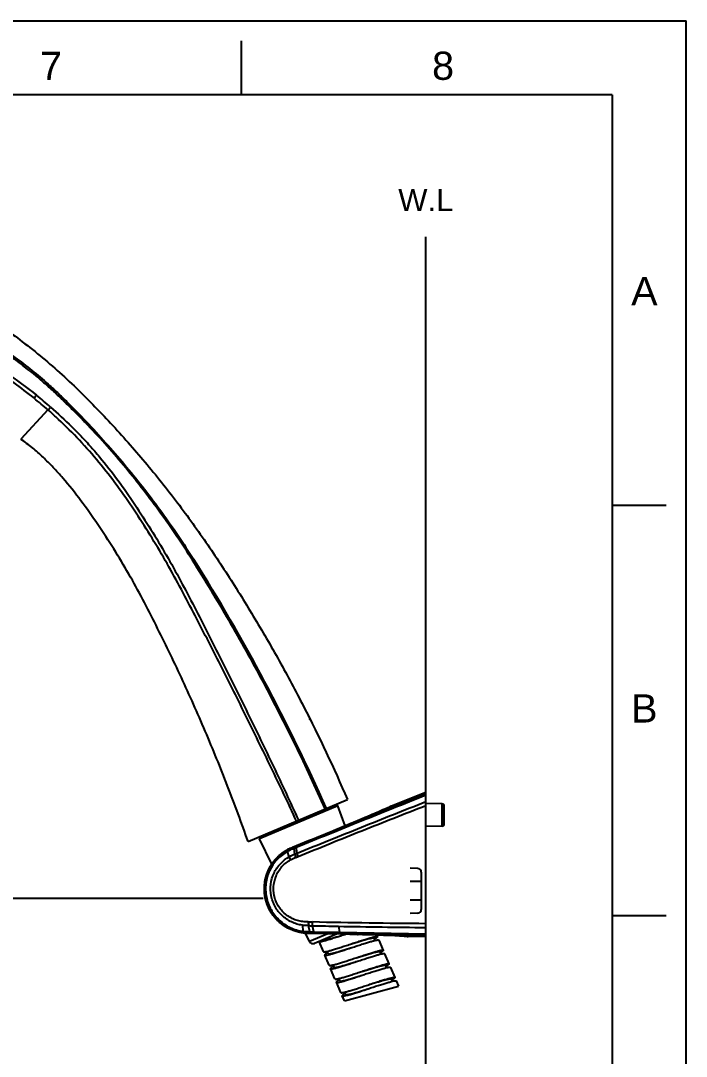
# Model space of a CAD drawing. Header units: millimetres. Extents: x 5859 to 6700, y -2125 to -1530.
# Drawn here: x 6520 to 6699.8, y -1810.1 to -1530.1 of the extents above; entities that cross this region are included whole.
import ezdxf
from ezdxf.enums import TextEntityAlignment as Align

# ---------------------------------------------------------------- set-up
doc = ezdxf.new("R2010")
doc.units = ezdxf.units.MM
doc.layers.add('5', color=2, linetype='Continuous', lineweight=9)
for name, color, linetype in [('FORM', 7, 'Continuous'), ('MAIN', 7, 'Continuous'), ('벽', 2, 'Continuous')]:
    doc.layers.add(name, color=color, linetype=linetype)
doc.styles.get("Standard").update_dxf_attribs({"font": 'arial.ttf'})
doc.dimstyles.new('A4', dxfattribs={"dimtxt": 4, "dimasz": 3.5, "dimexe": 0.7, "dimexo": 0.625, "dimgap": 0.5, "dimtad": 1, "dimdec": 1, "dimdsep": 46, "dimtxsty": 'Standard', "dimcen": 2.5, "dimclrd": 5, "dimclre": 5, "dimclrt": 7, "dimadec": 3, "dimazin": 2, "dimtfac": 1, "dimtdec": 1, "dimtmove": 0, "dimatfit": 3, "dimfxl": 1.25, "dimarcsym": 0})

# ---------------------------------------------------------------- blocks, each defined once
blk = doc.blocks.new('*D23')
at = {"layer": '5', "color": 3, "lineweight": -2, "transparency": 16777216}
for p, q in [((6585.44, -1767.38), (6366.37, -1767.38)), ((6367.07, -1773.38), (6367.07, -1896.83)), ((6367.07, -2032.14), (6367.07, -1908.69)), ((6367.7, -2038.14), (6367.77, -2038.14))]:
    blk.add_line(p, q, dxfattribs=at)
at = {"layer": '5', "color": 3, "transparency": 16777216}
for points in [[(6366.07, -1773.38), (6368.07, -1773.38), (6367.07, -1767.38)], [(6366.07, -2032.14), (6368.07, -2032.14), (6367.07, -2038.14)]]:
    blk.add_solid(points, dxfattribs=at)
at = {"layer": '5', "color": 4, "transparency": 16777216, "insert": (6367.07, -1902.76), "char_height": 6, "attachment_point": 5}
blk.add_mtext('(1600)', dxfattribs=at)

msp = doc.modelspace()

# ---------------------------------------------------------------- linework, layer by layer
at = {"linetype": 'Continuous'}
for p, q in [((6527.34, -1635.34), (6527.99, -1634.58)), ((6528, -1634.59), (6530.15, -1636.5)), ((6527.33, -1635.35), (6519.96, -1643.29)), ((6566.7, -1675.76), (6566.37, -1675.97)), ((6581.4, -1752.02), (6608.22, -1740.67)), ((6605.63, -1742.33), (6584.48, -1751.31)), ((6584.58, -1751.04), (6605.36, -1742.22)), ((6603.08, -1742.85), (6603.2, -1743.13)), ((6586.5, -1749.86), (6586.63, -1750.17))]:
    msp.add_line(p, q, dxfattribs=at)
for centre, radius, start, end in [((6343.76, -1854.07), 290.66, 52.08, 52.5446), ((6519.5, -1622.88), 9.61, 322.3601, 323.7852), ((6521.18, -1624.05), 7.56, 323.4105, 324.585), ((6522.71, -1625.14), 5.68, 324.6165, 325.1146), ((6449.73, -1725.18), 118.73, 49.1762, 51.5488), ((6448.46, -1726.28), 120.38, 47.7004, 49.062), ((6131.1, -1950.9), 515.22, 23.7896, 32.2781), ((6597.14, -1719.03), 1, 353.8747, 55.9294)]:
    msp.add_arc(centre, radius, start, end, dxfattribs=at)
for points, knots in [([(6460.49, -1588.57), (6468.89, -1590.33), (6485.78, -1595.97), (6505.31, -1606.2), (6520.12, -1616.47), (6530.67, -1625.14), (6540.71, -1635), (6550.21, -1645.39), (6559.17, -1656.18), (6567.57, -1667.43), (6575.43, -1679.08), (6582.86, -1691.01), (6589.88, -1703.14), (6598.64, -1719.54), (6604.57, -1732.15), (6608.22, -1740.67)], [0, 0, 0, 0, 0.11714, 0.241192, 0.299337, 0.362795, 0.427204, 0.491023, 0.554843, 0.618496, 0.682384, 0.746401, 0.810171, 0.873542, 1, 1, 1, 1]), ([(6515.47, -1619.7), (6515.88, -1619.98), (6517.58, -1621.16), (6519.27, -1622.38), (6520.52, -1623.34)], [0, 0, 0, 0, 0.240192, 1, 1, 1, 1]), ([(6515.5, -1619.15), (6516.47, -1619.81), (6520.59, -1622.68), (6524.51, -1625.82), (6527.37, -1628.39)], [0, 0, 0, 0, 0.233474, 1, 1, 1, 1]), ([(6513.06, -1624.57), (6513.87, -1625.1), (6515.55, -1626.24), (6519.12, -1628.7), (6521.75, -1630.78), (6523.56, -1632.2)], [0, 0, 0, 0, 0.224592, 0.469541, 1, 1, 1, 1]), ([(6513.46, -1623.76), (6514.3, -1624.29), (6518, -1626.65), (6521.55, -1629.24), (6524.21, -1631.37)], [0, 0, 0, 0, 0.22587, 1, 1, 1, 1]), ([(6522.38, -1624.78), (6523.19, -1625.41), (6524.78, -1626.71), (6526.33, -1628.07), (6527.11, -1628.75)], [0, 0, 0, 0, 0.495781, 1, 1, 1, 1]), ([(6566.37, -1675.97), (6563.62, -1671.64), (6557.87, -1663.12), (6550.03, -1652.94), (6543.35, -1645.13), (6539.01, -1640.4), (6535.44, -1636.71), (6532.69, -1634), (6529.94, -1631.33), (6528.07, -1629.59), (6527.11, -1628.75)], [0, 0, 0, 0, 0.24993, 0.500148, 0.625294, 0.750438, 0.812959, 0.87546, 0.938167, 1, 1, 1, 1]), ([(6527.37, -1628.39), (6528.34, -1629.24), (6530.24, -1630.97), (6533.9, -1634.59), (6538.39, -1639.21), (6543.58, -1644.92), (6550.29, -1652.72), (6558.19, -1662.88), (6563.95, -1671.41), (6566.7, -1675.76)], [0, 0, 0, 0, 0.062383, 0.125087, 0.250075, 0.375107, 0.50014, 0.750201, 1, 1, 1, 1]), ([(6523.56, -1632.2), (6523.74, -1632), (6523.96, -1631.73), (6524.16, -1631.44), (6524.21, -1631.37)], [0, 0, 0, 0, 0.767465, 1, 1, 1, 1]), ([(6594.49, -1746.48), (6592.23, -1741.66), (6587.66, -1732.03), (6580.66, -1717.67), (6573.5, -1703.39), (6567.41, -1691.54), (6562.45, -1682.12), (6558.57, -1675.14), (6554.42, -1668.29), (6550.08, -1661.57), (6545.48, -1655), (6540.54, -1648.71), (6535.21, -1642.78), (6531.43, -1639.04), (6529.47, -1637.24)], [0, 0, 0, 0, 0.124971, 0.249961, 0.374965, 0.499985, 0.562468, 0.624891, 0.687426, 0.750152, 0.812847, 0.875369, 0.937754, 1, 1, 1, 1]), ([(6530.15, -1636.5), (6532.14, -1638.29), (6535.01, -1641.09), (6538.65, -1645.01), (6542.18, -1649.02), (6546.26, -1654.31), (6550.85, -1660.89), (6555.17, -1667.64), (6559.31, -1674.52), (6563.18, -1681.54), (6566.9, -1688.64), (6570.55, -1695.78), (6574.17, -1702.93), (6577.76, -1710.1), (6582.46, -1719.69), (6587.12, -1729.31), (6591.65, -1738.99), (6593.9, -1743.83), (6595.02, -1746.26)], [0, 0, 0, 0, 0.062486, 0.093741, 0.124998, 0.187503, 0.250016, 0.31253, 0.375042, 0.437554, 0.500064, 0.562572, 0.625076, 0.687577, 0.750072, 0.875049, 0.937527, 1, 1, 1, 1]), ([(6581.4, -1752.02), (6579.63, -1746.99), (6575.94, -1736.97), (6569.91, -1722.18), (6563.47, -1707.68), (6556.59, -1693.51), (6550.54, -1681.9), (6545.15, -1672.9), (6540.82, -1666.31), (6536.3, -1659.88), (6532.28, -1654.74), (6528.78, -1650.88), (6526.48, -1648.59), (6524.57, -1646.84), (6523.11, -1645.56), (6521.58, -1644.37), (6520.5, -1643.64), (6519.96, -1643.29)], [0, 0, 0, 0, 0.126634, 0.253599, 0.379349, 0.503517, 0.62759, 0.690185, 0.752749, 0.814934, 0.876798, 0.907673, 0.938508, 0.953889, 0.969245, 0.984631, 1, 1, 1, 1]), ([(6602.21, -1743.22), (6597.06, -1731.6), (6588.71, -1714.43), (6576.35, -1692.22), (6569.76, -1681.35), (6566.37, -1675.97)], [0, 0, 0, 0, 0.499951, 0.749918, 1, 1, 1, 1])]:
    msp.add_open_spline(points, degree=3, knots=knots, dxfattribs=at)
msp.add_open_spline([(6527.99, -1634.58), (6526.76, -1633.48), (6525.5, -1632.41), (6524.21, -1631.37)], degree=3, dxfattribs=at)
at = {"layer": 'FORM', "color": 7, "linetype": 'Continuous'}
for p, q in [((5858.8, -1530.13), (6699.8, -1530.13)), ((6699.8, -2124.84), (6699.8, -1530.13)), ((6579.66, -1550.16), (6579.66, -1535.6)), ((6679.78, -1550.16), (5878.83, -1550.16)), ((6679.78, -1550.16), (6679.78, -2104.82)), ((6679.78, -1661.08), (6694.33, -1661.08)), ((6679.78, -1772.02), (6694.33, -1772.02))]:
    msp.add_line(p, q, dxfattribs=at)
at = {"layer": 'MAIN'}
for p, q in [((6619.96, -1742.5), (6625.1, -1740.41)), ((6625.1, -1740.41), (6629.41, -1738.66)), ((6607.59, -1747.74), (6605.63, -1742.33)), ((6619.96, -1742.5), (6619.77, -1742.58)), ((6633.72, -1741.84), (6629.41, -1741.77)), ((6633.72, -1741.84), (6633.72, -1747.87)), ((6634.41, -1747.17), (6634.41, -1742.54)), ((6593.47, -1753.55), (6604.33, -1749.09)), ((6604.33, -1749.09), (6604.33, -1749.09)), ((6633.72, -1747.87), (6629.41, -1747.94)), ((6587.8, -1758.13), (6584.48, -1751.31)), ((6591.84, -1754.33), (6591.85, -1754.32)), ((6591.85, -1754.32), (6591.85, -1754.32)), ((6592.51, -1756.14), (6592.06, -1754.68)), ((6593.47, -1753.55), (6593.47, -1753.55)), ((6594.07, -1755.41), (6593.82, -1753.87)), ((6594.47, -1753.19), (6593.86, -1753.43)), ((6594.07, -1755.41), (6594.68, -1755.16)), ((6594.68, -1755.16), (6594.43, -1753.62)), ((6594.33, -1756.31), (6594.94, -1756.06)), ((6627.25, -1759.32), (6625.21, -1759.25)), ((6628.21, -1760.32), (6628.21, -1770.39)), ((6628.21, -1762.85), (6625.21, -1762.85)), ((6628.21, -1767.85), (6625.21, -1767.85)), ((6627.25, -1771.39), (6625.21, -1771.46)), ((6596.06, -1774.64), (6596.23, -1776.29)), ((6598.08, -1776.4), (6597.75, -1774.75)), ((6599.17, -1776.43), (6598.84, -1774.78)), ((6598.8, -1776.87), (6596.49, -1776.76)), ((6596.9, -1776.79), (6596.83, -1776.78)), ((6598.02, -1779.07), (6596.9, -1776.78)), ((6602.98, -1776.96), (6598.02, -1779.07)), ((6598.3, -1776.82), (6629.41, -1777.42)), ((6604, -1776.99), (6598.8, -1776.87)), ((6599.17, -1776.42), (6606.11, -1776.55)), ((6605.27, -1777.02), (6599.31, -1779.55)), ((6607.19, -1777.07), (6604, -1776.99)), ((6605.79, -1774.93), (6606.11, -1776.56)), ((6606.11, -1776.56), (6629.41, -1776.97)), ((6608.87, -1777.11), (6607.19, -1777.07)), ((6610.96, -1777.16), (6611.13, -1777.17)), ((6613.44, -1777.24), (6613.52, -1777.24)), ((6616.15, -1777.32), (6616.33, -1777.76)), ((6623.58, -1777.62), (6623.82, -1777.63)), ((6623.82, -1777.63), (6624.42, -1777.66)), ((6601.74, -1781.78), (6600.57, -1779.02)), ((6615.41, -1778.15), (6615.67, -1778.76)), ((6616.72, -1778.68), (6617.89, -1781.44)), ((6624.42, -1777.66), (6624.62, -1777.67)), ((6629.41, -1777.8), (6624.62, -1777.67)), ((6603.3, -1785.46), (6602.13, -1782.7)), ((6603.05, -1782.31), (6602.79, -1781.69)), ((6616.97, -1781.83), (6617.24, -1782.45)), ((6618.28, -1782.36), (6619.46, -1785.12)), ((6604.62, -1785.99), (6604.35, -1785.37)), ((6618.54, -1785.51), (6618.8, -1786.13)), ((6619.85, -1786.04), (6621.02, -1788.8)), ((6604.87, -1789.14), (6603.7, -1786.38)), ((6606.43, -1792.82), (6605.26, -1790.06)), ((6606.18, -1789.67), (6605.92, -1789.06)), ((6607.41, -1795.12), (6622, -1791.1)), ((6620.1, -1789.19), (6620.36, -1789.81)), ((6621.41, -1789.72), (6622, -1791.1)), ((6607.41, -1795.12), (6606.82, -1793.74)), ((6607.74, -1793.35), (6607.48, -1792.73))]:
    msp.add_line(p, q, dxfattribs=at)
for points in [[(6604.33, -1749.09), (6606.78, -1748.08), (6609.27, -1747.04), (6611.62, -1746.05), (6613.75, -1745.15), (6615.61, -1744.36), (6617.16, -1743.7)], [(6617.16, -1743.7), (6619.25, -1742.8), (6619.44, -1742.72)], [(6593.47, -1753.55), (6596.69, -1752.24), (6600.41, -1750.71), (6604.33, -1749.09)], [(6615.81, -1777.31), (6613.51, -1777.24), (6611.13, -1777.17), (6608.87, -1777.11)], [(6619.93, -1777.46), (6618.04, -1777.39), (6615.81, -1777.31)], [(6624.6, -1777.67), (6623.81, -1777.63), (6622.84, -1777.59), (6621.52, -1777.53), (6619.88, -1777.46), (6617.96, -1777.39)]]:
    msp.add_lwpolyline(points, dxfattribs=at)
for centre, radius, start, end in [((6132.09, -607.71), 1235.22, 292.47705, 293.25452), ((6605.44, -1742.4), 0.2, 20, 113), ((6633.71, -1742.54), 0.7, 0, 89), ((6633.71, -1747.17), 0.7, 271, 0), ((6584.66, -1751.22), 0.2, 113, 206), ((6597.3, -1763.88), 11, 117.0018, 119.6706), ((6605.62, -1782.95), 31.81, 112.4572, 112.8428), ((6608.36, -1789.74), 39.09, 111.7632, 112.3561), ((6677.97, -1962.13), 224.62, 111.8344, 112.0026), ((6627.21, -1760.32), 1, 0, 88), ((6627.21, -1770.39), 1, 272, 0), ((6602.35, -1620.43), 153.39, 268.2533, 268.6596), ((6604.19, -1548.03), 226.82, 268.3717, 268.6474), ((6625.62, -705.54), 1069.57, 268.56494, 268.93761), ((6597.46, -1766.41), 9.96, 262.9265, 263.6226), ((6608.06, -1392.6), 383.93, 268.5115, 268.6743), ((6665.68, 1631.24), 3406.7, 268.99282, 269.3901), ((6588.72, -2582.76), 805.9, 88.418, 88.56669), ((6588.9, -2576.43), 799.57, 88.24141, 88.40658), ((6592.03, -2477.17), 700.26, 87.41751, 88.24166), ((6598.91, -1778.63), 1, 206, 293)]:
    msp.add_arc(centre, radius, start, end, dxfattribs=at)
for points, knots in [([(6629.41, -1739.51), (6626.5, -1740.68), (6620.66, -1743.03), (6611.91, -1746.54), (6603.17, -1750.09), (6597.35, -1752.45), (6594.43, -1753.62)], [0, 0, 0, 0, 0.250066, 0.500069, 0.750153, 1, 1, 1, 1]), ([(6629.41, -1739.06), (6626.5, -1740.24), (6620.67, -1742.59), (6611.92, -1746.12), (6603.2, -1749.67), (6597.38, -1752.02), (6594.47, -1753.19)], [0, 0, 0, 0, 0.250192, 0.500344, 0.750516, 1, 1, 1, 1]), ([(6594.68, -1755.16), (6597.57, -1753.99), (6603.35, -1751.64), (6612.02, -1748.14), (6620.72, -1744.68), (6626.51, -1742.38), (6629.41, -1741.23)], [0, 0, 0, 0, 0.249939, 0.500024, 0.749977, 1, 1, 1, 1]), ([(6594.94, -1756.06), (6597.8, -1754.89), (6603.53, -1752.55), (6612.15, -1749.09), (6620.78, -1745.67), (6626.53, -1743.4), (6629.41, -1742.27)], [0, 0, 0, 0, 0.250057, 0.500047, 0.749976, 1, 1, 1, 1]), ([(6598.8, -1776.87), (6598.48, -1776.86), (6597.84, -1776.84), (6596.85, -1776.81), (6595.85, -1776.7), (6594.51, -1776.42), (6592.89, -1775.85), (6591.1, -1774.86), (6589.5, -1773.59), (6588.14, -1772.06), (6587.06, -1770.32), (6586.29, -1768.42), (6585.84, -1766.42), (6585.71, -1763.7), (6586.4, -1760.31), (6588.53, -1756.77), (6590.67, -1755), (6591.84, -1754.33)], [0, 0, 0, 0, 0.029153, 0.059467, 0.091033, 0.122574, 0.185392, 0.248306, 0.311097, 0.37373, 0.436394, 0.49923, 0.562085, 0.624854, 0.749778, 0.874846, 1, 1, 1, 1]), ([(6592.06, -1754.68), (6591.54, -1754.97), (6590.53, -1755.64), (6588.75, -1757.27), (6587.04, -1759.83), (6586.02, -1763.37), (6586.16, -1767.05), (6587.42, -1770.51), (6589.31, -1772.93), (6591.19, -1774.44), (6592.77, -1775.33), (6594.46, -1775.97), (6595.64, -1776.22), (6596.23, -1776.29)], [0, 0, 0, 0, 0.062312, 0.124788, 0.249783, 0.375216, 0.500778, 0.626129, 0.751053, 0.813481, 0.875775, 0.937942, 1, 1, 1, 1]), ([(6589.14, -1756.47), (6589.55, -1756.05), (6590.41, -1755.28), (6591.37, -1754.63), (6591.87, -1754.35)], [0, 0, 0, 0, 0.5003, 1, 1, 1, 1]), ([(6591.87, -1754.35), (6592, -1754.28), (6592.53, -1753.99), (6593.07, -1753.76), (6593.49, -1753.59)], [0, 0, 0, 0, 0.250733, 1, 1, 1, 1]), ([(6593.82, -1753.87), (6593.67, -1753.93), (6593.07, -1754.17), (6592.49, -1754.44), (6592.06, -1754.68)], [0, 0, 0, 0, 0.249032, 1, 1, 1, 1]), ([(6593.82, -1753.87), (6593.81, -1753.77), (6593.79, -1753.64), (6593.81, -1753.49), (6593.84, -1753.44), (6593.86, -1753.43)], [0, 0, 0, 0, 0.655103, 0.862294, 1, 1, 1, 1]), ([(6594.43, -1753.62), (6594.42, -1753.52), (6594.4, -1753.39), (6594.42, -1753.25), (6594.45, -1753.2), (6594.47, -1753.19)], [0, 0, 0, 0, 0.655528, 0.861795, 1, 1, 1, 1]), ([(6594.94, -1756.06), (6594.88, -1755.9), (6594.78, -1755.6), (6594.7, -1755.3), (6594.68, -1755.16)], [0, 0, 0, 0, 0.544181, 1, 1, 1, 1]), ([(6589.3, -1773.29), (6588.76, -1772.74), (6587.77, -1771.54), (6586.66, -1769.48), (6585.97, -1767.24), (6585.72, -1764.91), (6585.92, -1762.58), (6586.57, -1760.33), (6587.64, -1758.25), (6588.61, -1757.03), (6589.14, -1756.47)], [0, 0, 0, 0, 0.12469, 0.249624, 0.374758, 0.500001, 0.625237, 0.750374, 0.875319, 1, 1, 1, 1]), ([(6596.06, -1774.64), (6595.55, -1774.58), (6594.55, -1774.36), (6593.11, -1773.81), (6591.78, -1773.04), (6590.57, -1772.07), (6589.53, -1770.92), (6588.67, -1769.62), (6588.02, -1768.2), (6587.46, -1766.19), (6587.38, -1763.55), (6588.25, -1760.52), (6590, -1757.92), (6591.65, -1756.62), (6592.54, -1756.12)], [0, 0, 0, 0, 0.061767, 0.123735, 0.18588, 0.24821, 0.310739, 0.373465, 0.436361, 0.499385, 0.625211, 0.750859, 0.875876, 1, 1, 1, 1]), ([(6597.67, -1773.74), (6597.43, -1773.74), (6596.93, -1773.72), (6595.95, -1773.65), (6594.72, -1773.42), (6593.33, -1772.9), (6592.03, -1772.14), (6590.88, -1771.17), (6589.9, -1770.02), (6589.13, -1768.72), (6588.57, -1767.31), (6588.27, -1765.81), (6588.22, -1763.79), (6588.79, -1761.29), (6590.42, -1758.7), (6592.02, -1757.43), (6592.9, -1756.97)], [0, 0, 0, 0, 0.030877, 0.061756, 0.123522, 0.185436, 0.247572, 0.309949, 0.372576, 0.435432, 0.49848, 0.561661, 0.6249, 0.750779, 0.875927, 1, 1, 1, 1]), ([(6592.9, -1756.97), (6592.86, -1756.89), (6592.72, -1756.62), (6592.6, -1756.34), (6592.54, -1756.12)], [0, 0, 0, 0, 0.277183, 1, 1, 1, 1]), ([(6594.33, -1756.31), (6594.27, -1756.15), (6594.17, -1755.85), (6594.09, -1755.55), (6594.07, -1755.41)], [0, 0, 0, 0, 0.544176, 1, 1, 1, 1]), ([(6596.49, -1776.74), (6595.82, -1776.67), (6594.48, -1776.41), (6592.58, -1775.68), (6590.82, -1774.65), (6589.78, -1773.77), (6589.3, -1773.29)], [0, 0, 0, 0, 0.249445, 0.499178, 0.749344, 1, 1, 1, 1]), ([(6597.67, -1773.74), (6597.67, -1773.93), (6597.68, -1774.26), (6597.72, -1774.6), (6597.75, -1774.75)], [0, 0, 0, 0, 0.540885, 1, 1, 1, 1]), ([(6629.41, -1774.23), (6624.3, -1774.19), (6614.08, -1774.09), (6603.87, -1773.91), (6598.76, -1773.77)], [0, 0, 0, 0, 0.500136, 1, 1, 1, 1]), ([(6598.84, -1774.78), (6598.81, -1774.63), (6598.77, -1774.29), (6598.76, -1773.95), (6598.76, -1773.77)], [0, 0, 0, 0, 0.45919, 1, 1, 1, 1]), ([(6596.35, -1776.3), (6596.36, -1776.41), (6596.38, -1776.55), (6596.43, -1776.69), (6596.47, -1776.73), (6596.49, -1776.74)], [0, 0, 0, 0, 0.673049, 0.87634, 1, 1, 1, 1]), ([(6596.35, -1776.3), (6596.49, -1776.32), (6597.07, -1776.37), (6597.65, -1776.39), (6598.08, -1776.4)], [0, 0, 0, 0, 0.250916, 1, 1, 1, 1]), ([(6596.49, -1776.74), (6596.64, -1776.75), (6597.24, -1776.8), (6597.85, -1776.81), (6598.3, -1776.82)], [0, 0, 0, 0, 0.251214, 1, 1, 1, 1]), ([(6598.3, -1776.82), (6598.25, -1776.82), (6598.18, -1776.71), (6598.12, -1776.57), (6598.1, -1776.46), (6598.08, -1776.4)], [0, 0, 0, 0, 0.339277, 0.62935, 1, 1, 1, 1]), ([(6600.57, -1779.02), (6600.58, -1779.04), (6600.62, -1779.06), (6600.69, -1779.07), (6600.79, -1779.08), (6600.96, -1779.06), (6601.34, -1779), (6601.96, -1778.85), (6602.85, -1778.6), (6603.93, -1778.28), (6605.16, -1777.89), (6606.49, -1777.46), (6607.4, -1777.16), (6607.86, -1777.01)], [0, 0, 0, 0, 0.009478, 0.01668, 0.025909, 0.050785, 0.084369, 0.176854, 0.300436, 0.450588, 0.621658, 0.807151, 1, 1, 1, 1]), ([(6601.49, -1778.63), (6601.5, -1778.65), (6601.56, -1778.68), (6601.67, -1778.7), (6601.84, -1778.69), (6602.06, -1778.66), (6602.34, -1778.61), (6602.8, -1778.51), (6603.5, -1778.33), (6604.44, -1778.06), (6605.51, -1777.74), (6606.66, -1777.38), (6607.46, -1777.13), (6607.86, -1777.01)], [0, 0, 0, 0, 0.010547, 0.027523, 0.052738, 0.086499, 0.128712, 0.179074, 0.302475, 0.452266, 0.622846, 0.807765, 1, 1, 1, 1]), ([(6601.74, -1781.78), (6601.75, -1781.8), (6601.79, -1781.82), (6601.86, -1781.83), (6601.96, -1781.84), (6602.13, -1781.82), (6602.51, -1781.76), (6603.13, -1781.61), (6604.03, -1781.36), (6605.11, -1781.04), (6606.33, -1780.65), (6607.66, -1780.22), (6608.57, -1779.92), (6609.04, -1779.77)], [0, 0, 0, 0, 0.009478, 0.01668, 0.025909, 0.050785, 0.084369, 0.176854, 0.300436, 0.450588, 0.621658, 0.807151, 1, 1, 1, 1]), ([(6609.04, -1779.77), (6609.5, -1779.61), (6610.41, -1779.32), (6611.74, -1778.89), (6612.97, -1778.5), (6614.05, -1778.17), (6614.94, -1777.92), (6615.56, -1777.77), (6615.94, -1777.71), (6616.11, -1777.7), (6616.22, -1777.7), (6616.28, -1777.71), (6616.32, -1777.74), (6616.33, -1777.76)], [0, 0, 0, 0, 0.192849, 0.378342, 0.549412, 0.699564, 0.823146, 0.915631, 0.949215, 0.974091, 0.98332, 0.990522, 1, 1, 1, 1]), ([(6609.04, -1779.77), (6609.44, -1779.64), (6610.24, -1779.39), (6611.39, -1779.03), (6612.46, -1778.71), (6613.41, -1778.44), (6614.1, -1778.26), (6614.56, -1778.16), (6614.84, -1778.11), (6615.06, -1778.08), (6615.23, -1778.08), (6615.34, -1778.09), (6615.4, -1778.13), (6615.41, -1778.15)], [0, 0, 0, 0, 0.192234, 0.377154, 0.547734, 0.697524, 0.820924, 0.871291, 0.9135, 0.947265, 0.972475, 0.989456, 1, 1, 1, 1]), ([(6609.43, -1780.69), (6609.89, -1780.54), (6610.8, -1780.24), (6612.13, -1779.81), (6613.36, -1779.42), (6614.44, -1779.09), (6615.33, -1778.84), (6615.95, -1778.69), (6616.33, -1778.63), (6616.5, -1778.62), (6616.61, -1778.62), (6616.67, -1778.63), (6616.71, -1778.66), (6616.72, -1778.68)], [0, 0, 0, 0, 0.192849, 0.378341, 0.549411, 0.699563, 0.823147, 0.915633, 0.949212, 0.974092, 0.983319, 0.990519, 1, 1, 1, 1]), ([(6616.33, -1777.76), (6616.34, -1777.79), (6616.31, -1777.86), (6616.25, -1777.93), (6616.12, -1778.05), (6615.89, -1778.22), (6615.68, -1778.36), (6615.56, -1778.44)], [0, 0, 0, 0, 0.097905, 0.181277, 0.291141, 0.592187, 1, 1, 1, 1]), ([(6602.92, -1782), (6602.8, -1782.08), (6602.58, -1782.22), (6602.35, -1782.4), (6602.22, -1782.52), (6602.15, -1782.6), (6602.12, -1782.67), (6602.13, -1782.7)], [0, 0, 0, 0, 0.408087, 0.709346, 0.819266, 0.902595, 1, 1, 1, 1]), ([(6602.13, -1782.7), (6602.14, -1782.72), (6602.19, -1782.74), (6602.25, -1782.75), (6602.35, -1782.76), (6602.53, -1782.74), (6602.9, -1782.68), (6603.52, -1782.53), (6604.42, -1782.28), (6605.5, -1781.96), (6606.72, -1781.57), (6608.05, -1781.14), (6608.96, -1780.84), (6609.43, -1780.69)], [0, 0, 0, 0, 0.00948, 0.016682, 0.025907, 0.050788, 0.084366, 0.176852, 0.300435, 0.450588, 0.621658, 0.807151, 1, 1, 1, 1]), ([(6603.05, -1782.31), (6603.06, -1782.33), (6603.12, -1782.37), (6603.23, -1782.38), (6603.4, -1782.37), (6603.63, -1782.34), (6603.9, -1782.29), (6604.37, -1782.19), (6605.06, -1782.01), (6606, -1781.74), (6607.07, -1781.42), (6608.23, -1781.06), (6609.02, -1780.81), (6609.43, -1780.69)], [0, 0, 0, 0, 0.010546, 0.027524, 0.052737, 0.086499, 0.128711, 0.179075, 0.302476, 0.452266, 0.622846, 0.807766, 1, 1, 1, 1]), ([(6610.6, -1783.45), (6611.06, -1783.3), (6611.98, -1783), (6613.3, -1782.57), (6614.53, -1782.18), (6615.61, -1781.85), (6616.51, -1781.6), (6617.12, -1781.45), (6617.5, -1781.39), (6617.67, -1781.38), (6617.78, -1781.38), (6617.84, -1781.39), (6617.88, -1781.42), (6617.89, -1781.44)], [0, 0, 0, 0, 0.192849, 0.378341, 0.549411, 0.699563, 0.823147, 0.915633, 0.949212, 0.974092, 0.983319, 0.990519, 1, 1, 1, 1]), ([(6610.6, -1783.45), (6611, -1783.32), (6611.8, -1783.07), (6612.96, -1782.72), (6614.03, -1782.39), (6614.97, -1782.13), (6615.66, -1781.95), (6616.13, -1781.84), (6616.4, -1781.79), (6616.62, -1781.77), (6616.79, -1781.76), (6616.91, -1781.77), (6616.96, -1781.81), (6616.97, -1781.83)], [0, 0, 0, 0, 0.192234, 0.377154, 0.547734, 0.697524, 0.820925, 0.87129, 0.9135, 0.947264, 0.972475, 0.989455, 1, 1, 1, 1]), ([(6610.99, -1784.37), (6611.46, -1784.22), (6612.37, -1783.92), (6613.69, -1783.49), (6614.92, -1783.1), (6616, -1782.77), (6616.9, -1782.52), (6617.51, -1782.38), (6617.89, -1782.31), (6618.06, -1782.3), (6618.17, -1782.3), (6618.23, -1782.31), (6618.28, -1782.34), (6618.28, -1782.36)], [0, 0, 0, 0, 0.192849, 0.378343, 0.549413, 0.699565, 0.823148, 0.915633, 0.949214, 0.974091, 0.983319, 0.990522, 1, 1, 1, 1]), ([(6617.89, -1781.44), (6617.91, -1781.47), (6617.87, -1781.54), (6617.81, -1781.62), (6617.68, -1781.74), (6617.45, -1781.91), (6617.24, -1782.05), (6617.12, -1782.13)], [0, 0, 0, 0, 0.097637, 0.180967, 0.290883, 0.592027, 1, 1, 1, 1]), ([(6603.3, -1785.46), (6603.31, -1785.48), (6603.36, -1785.5), (6603.42, -1785.52), (6603.53, -1785.52), (6603.7, -1785.51), (6604.08, -1785.44), (6604.69, -1785.3), (6605.59, -1785.05), (6606.67, -1784.72), (6607.9, -1784.33), (6609.22, -1783.9), (6610.13, -1783.6), (6610.6, -1783.45)], [0, 0, 0, 0, 0.00948, 0.016682, 0.025907, 0.050788, 0.084366, 0.176852, 0.300435, 0.450588, 0.621658, 0.807151, 1, 1, 1, 1]), ([(6604.46, -1785.7), (6604.34, -1785.77), (6604.14, -1785.91), (6603.91, -1786.08), (6603.78, -1786.2), (6603.72, -1786.28), (6603.68, -1786.35), (6603.7, -1786.38)], [0, 0, 0, 0, 0.407835, 0.70887, 0.818754, 0.902108, 1, 1, 1, 1]), ([(6603.7, -1786.38), (6603.71, -1786.4), (6603.75, -1786.43), (6603.81, -1786.44), (6603.92, -1786.44), (6604.09, -1786.43), (6604.47, -1786.36), (6605.08, -1786.22), (6605.98, -1785.97), (6607.06, -1785.64), (6608.29, -1785.25), (6609.61, -1784.82), (6610.53, -1784.52), (6610.99, -1784.37)], [0, 0, 0, 0, 0.00948, 0.01668, 0.025909, 0.050787, 0.084369, 0.176854, 0.300437, 0.450589, 0.621658, 0.807151, 1, 1, 1, 1]), ([(6604.62, -1785.99), (6604.63, -1786.01), (6604.68, -1786.05), (6604.8, -1786.06), (6604.97, -1786.05), (6605.19, -1786.03), (6605.46, -1785.98), (6605.93, -1785.87), (6606.62, -1785.69), (6607.56, -1785.43), (6608.63, -1785.1), (6609.79, -1784.75), (6610.58, -1784.5), (6610.99, -1784.37)], [0, 0, 0, 0, 0.010546, 0.027524, 0.052737, 0.0865, 0.128711, 0.179075, 0.302476, 0.452266, 0.622846, 0.807766, 1, 1, 1, 1]), ([(6612.16, -1787.13), (6612.63, -1786.98), (6613.54, -1786.68), (6614.87, -1786.25), (6616.09, -1785.86), (6617.17, -1785.53), (6618.07, -1785.29), (6618.69, -1785.14), (6619.06, -1785.08), (6619.24, -1785.06), (6619.34, -1785.07), (6619.4, -1785.08), (6619.45, -1785.1), (6619.46, -1785.12)], [0, 0, 0, 0, 0.192849, 0.378343, 0.549413, 0.699565, 0.823148, 0.915633, 0.949214, 0.974091, 0.983319, 0.990522, 1, 1, 1, 1]), ([(6612.16, -1787.13), (6612.57, -1787), (6613.36, -1786.76), (6614.52, -1786.4), (6615.59, -1786.08), (6616.53, -1785.81), (6617.22, -1785.63), (6617.69, -1785.53), (6617.96, -1785.48), (6618.19, -1785.45), (6618.35, -1785.44), (6618.47, -1785.45), (6618.53, -1785.49), (6618.54, -1785.51)], [0, 0, 0, 0, 0.192234, 0.377154, 0.547734, 0.697524, 0.820925, 0.871289, 0.9135, 0.947263, 0.972476, 0.989454, 1, 1, 1, 1]), ([(6612.55, -1788.05), (6613.02, -1787.9), (6613.93, -1787.6), (6615.26, -1787.17), (6616.48, -1786.78), (6617.56, -1786.46), (6618.46, -1786.21), (6619.08, -1786.06), (6619.45, -1786), (6619.63, -1785.98), (6619.73, -1785.99), (6619.8, -1786), (6619.84, -1786.02), (6619.85, -1786.04)], [0, 0, 0, 0, 0.192849, 0.378342, 0.549411, 0.699563, 0.823146, 0.915631, 0.949213, 0.974091, 0.98332, 0.99052, 1, 1, 1, 1]), ([(6619.46, -1785.12), (6619.47, -1785.15), (6619.44, -1785.22), (6619.37, -1785.3), (6619.24, -1785.42), (6619.01, -1785.59), (6618.8, -1785.73), (6618.68, -1785.81)], [0, 0, 0, 0, 0.097727, 0.181095, 0.290976, 0.592099, 1, 1, 1, 1]), ([(6604.87, -1789.14), (6604.88, -1789.16), (6604.92, -1789.19), (6604.98, -1789.2), (6605.09, -1789.2), (6605.26, -1789.19), (6605.64, -1789.13), (6606.26, -1788.98), (6607.15, -1788.73), (6608.23, -1788.4), (6609.46, -1788.01), (6610.78, -1787.58), (6611.7, -1787.28), (6612.16, -1787.13)], [0, 0, 0, 0, 0.00948, 0.01668, 0.025909, 0.050787, 0.084369, 0.176854, 0.300437, 0.450589, 0.621658, 0.807151, 1, 1, 1, 1]), ([(6605.26, -1790.06), (6605.27, -1790.08), (6605.31, -1790.11), (6605.37, -1790.12), (6605.48, -1790.12), (6605.65, -1790.11), (6606.03, -1790.05), (6606.65, -1789.9), (6607.54, -1789.65), (6608.62, -1789.32), (6609.85, -1788.93), (6611.18, -1788.5), (6612.09, -1788.2), (6612.55, -1788.05)], [0, 0, 0, 0, 0.009478, 0.016681, 0.025909, 0.050786, 0.084367, 0.176852, 0.300435, 0.450587, 0.621657, 0.807151, 1, 1, 1, 1]), ([(6606.18, -1789.67), (6606.19, -1789.69), (6606.25, -1789.73), (6606.36, -1789.74), (6606.53, -1789.74), (6606.75, -1789.71), (6607.03, -1789.66), (6607.49, -1789.55), (6608.18, -1789.38), (6609.13, -1789.11), (6610.2, -1788.79), (6611.35, -1788.43), (6612.15, -1788.18), (6612.55, -1788.05)], [0, 0, 0, 0, 0.010545, 0.027525, 0.052736, 0.0865, 0.12871, 0.179075, 0.302476, 0.452266, 0.622846, 0.807766, 1, 1, 1, 1]), ([(6613.73, -1790.81), (6614.19, -1790.66), (6615.1, -1790.36), (6616.43, -1789.93), (6617.66, -1789.54), (6618.74, -1789.22), (6619.63, -1788.97), (6620.25, -1788.82), (6620.63, -1788.76), (6620.8, -1788.74), (6620.9, -1788.75), (6620.97, -1788.76), (6621.01, -1788.78), (6621.02, -1788.8)], [0, 0, 0, 0, 0.192849, 0.378342, 0.549411, 0.699563, 0.823146, 0.915631, 0.949213, 0.974091, 0.98332, 0.99052, 1, 1, 1, 1]), ([(6621.02, -1788.8), (6621.03, -1788.84), (6621, -1788.9), (6620.93, -1788.98), (6620.81, -1789.1), (6620.58, -1789.27), (6620.37, -1789.41), (6620.25, -1789.49)], [0, 0, 0, 0, 0.097892, 0.181246, 0.29113, 0.592165, 1, 1, 1, 1]), ([(6606.03, -1789.38), (6605.91, -1789.45), (6605.7, -1789.59), (6605.47, -1789.77), (6605.34, -1789.89), (6605.28, -1789.96), (6605.25, -1790.03), (6605.26, -1790.06)], [0, 0, 0, 0, 0.407901, 0.709024, 0.818905, 0.902273, 1, 1, 1, 1]), ([(6606.43, -1792.82), (6606.44, -1792.85), (6606.48, -1792.87), (6606.55, -1792.88), (6606.65, -1792.89), (6606.82, -1792.87), (6607.2, -1792.81), (6607.82, -1792.66), (6608.71, -1792.41), (6609.79, -1792.08), (6611.02, -1791.7), (6612.35, -1791.27), (6613.26, -1790.97), (6613.73, -1790.81)], [0, 0, 0, 0, 0.009478, 0.016681, 0.025909, 0.050786, 0.084367, 0.176852, 0.300435, 0.450587, 0.621657, 0.807151, 1, 1, 1, 1]), ([(6613.73, -1790.81), (6614.13, -1790.69), (6614.93, -1790.44), (6616.08, -1790.08), (6617.15, -1789.76), (6618.09, -1789.49), (6618.79, -1789.31), (6619.25, -1789.21), (6619.53, -1789.16), (6619.75, -1789.13), (6619.92, -1789.12), (6620.03, -1789.14), (6620.09, -1789.17), (6620.1, -1789.19)], [0, 0, 0, 0, 0.192234, 0.377154, 0.547734, 0.697524, 0.820925, 0.871289, 0.913501, 0.947263, 0.972476, 0.989454, 1, 1, 1, 1]), ([(6614.12, -1791.73), (6614.58, -1791.58), (6615.49, -1791.28), (6616.82, -1790.85), (6618.05, -1790.46), (6619.13, -1790.14), (6620.02, -1789.89), (6620.64, -1789.74), (6621.02, -1789.68), (6621.19, -1789.66), (6621.29, -1789.67), (6621.36, -1789.68), (6621.4, -1789.7), (6621.41, -1789.72)], [0, 0, 0, 0, 0.192849, 0.378342, 0.549412, 0.699565, 0.823148, 0.915634, 0.949212, 0.974093, 0.983318, 0.99052, 1, 1, 1, 1]), ([(6607.6, -1793.06), (6607.48, -1793.13), (6607.27, -1793.27), (6607.04, -1793.45), (6606.91, -1793.57), (6606.84, -1793.64), (6606.81, -1793.71), (6606.82, -1793.74)], [0, 0, 0, 0, 0.407973, 0.709117, 0.819033, 0.902363, 1, 1, 1, 1]), ([(6606.82, -1793.74), (6606.83, -1793.77), (6606.87, -1793.79), (6606.94, -1793.8), (6607.04, -1793.81), (6607.21, -1793.79), (6607.59, -1793.73), (6608.21, -1793.58), (6609.1, -1793.33), (6610.19, -1793), (6611.41, -1792.62), (6612.74, -1792.19), (6613.65, -1791.89), (6614.12, -1791.73)], [0, 0, 0, 0, 0.009481, 0.016681, 0.025908, 0.050788, 0.084367, 0.176853, 0.300437, 0.450589, 0.621659, 0.807151, 1, 1, 1, 1]), ([(6607.74, -1793.35), (6607.75, -1793.37), (6607.81, -1793.41), (6607.92, -1793.42), (6608.09, -1793.42), (6608.31, -1793.39), (6608.59, -1793.34), (6609.05, -1793.24), (6609.75, -1793.06), (6610.69, -1792.79), (6611.76, -1792.47), (6612.92, -1792.11), (6613.71, -1791.86), (6614.12, -1791.73)], [0, 0, 0, 0, 0.010544, 0.027525, 0.052735, 0.0865, 0.128709, 0.179076, 0.302476, 0.452266, 0.622846, 0.807766, 1, 1, 1, 1])]:
    msp.add_open_spline(points, degree=3, knots=knots, dxfattribs=at)
for points in [[(6619.96, -1742.5), (6619.96, -1742.5), (6619.96, -1742.5), (6619.96, -1742.5)], [(6592.3, -1754.08), (6592.62, -1753.92), (6592.95, -1753.77), (6593.27, -1753.63)], [(6592.54, -1756.12), (6593.03, -1755.85), (6593.55, -1755.62), (6594.07, -1755.41)], [(6592.9, -1756.97), (6593.36, -1756.72), (6593.84, -1756.5), (6594.33, -1756.31)], [(6597.75, -1774.75), (6597.18, -1774.73), (6596.62, -1774.71), (6596.06, -1774.64)]]:
    msp.add_open_spline(points, degree=3, dxfattribs=at)
at = {"layer": '벽'}
msp.add_line((6629.41, -2038.14), (6629.41, -1588.59), dxfattribs=at)

# ---------------------------------------------------------------- texts
at = {"layer": 'FORM', "color": 7, "linetype": 'Continuous', "char_height": 7.63, "attachment_point": 5}
for s, insert in [('7', (6528.17, -1542.36)), ('8', (6634.08, -1542.36))]:
    msp.add_mtext_dynamic_manual_height_columns(s, width=50.0595, gutter_width=12.51, heights=[0], dxfattribs=dict(at, insert=insert))
at = {"layer": 'FORM', "char_height": 7.63, "attachment_point": 5}
for s, insert in [('A', (6688.48, -1603.22)), ('B', (6688.48, -1716.04))]:
    msp.add_mtext_dynamic_manual_height_columns(s, width=10.0119, gutter_width=12.51, heights=[0], dxfattribs=dict(at, insert=insert))
at = {"layer": '벽'}
msp.add_text('W.L', height=6, dxfattribs=at).set_placement((6629.41, -1578.59), align=Align.MIDDLE_CENTER)

# ---------------------------------------------------------------- dimensions: what is measured, and where the dimension line sits
at = {"layer": '5'}
dim = msp.add_linear_dim(base=(6367.07, -2038.14), p1=(6586.07, -1767.38), p2=(6367.07, -2038.14), angle=90, text='(1600)', dimstyle='A4', override={"dimtxt": 6, "dimasz": 6, "dimgap": 2, "dimtad": 0, "dimtih": 1, "dimclrd": 3, "dimclre": 3, "dimclrt": 4}, dxfattribs=at)
dim.commit()
dim.dimension.update_dxf_attribs({"geometry": '*D23', "text_midpoint": (6367.07, -1902.76)})

doc.saveas('drawing.dxf')
